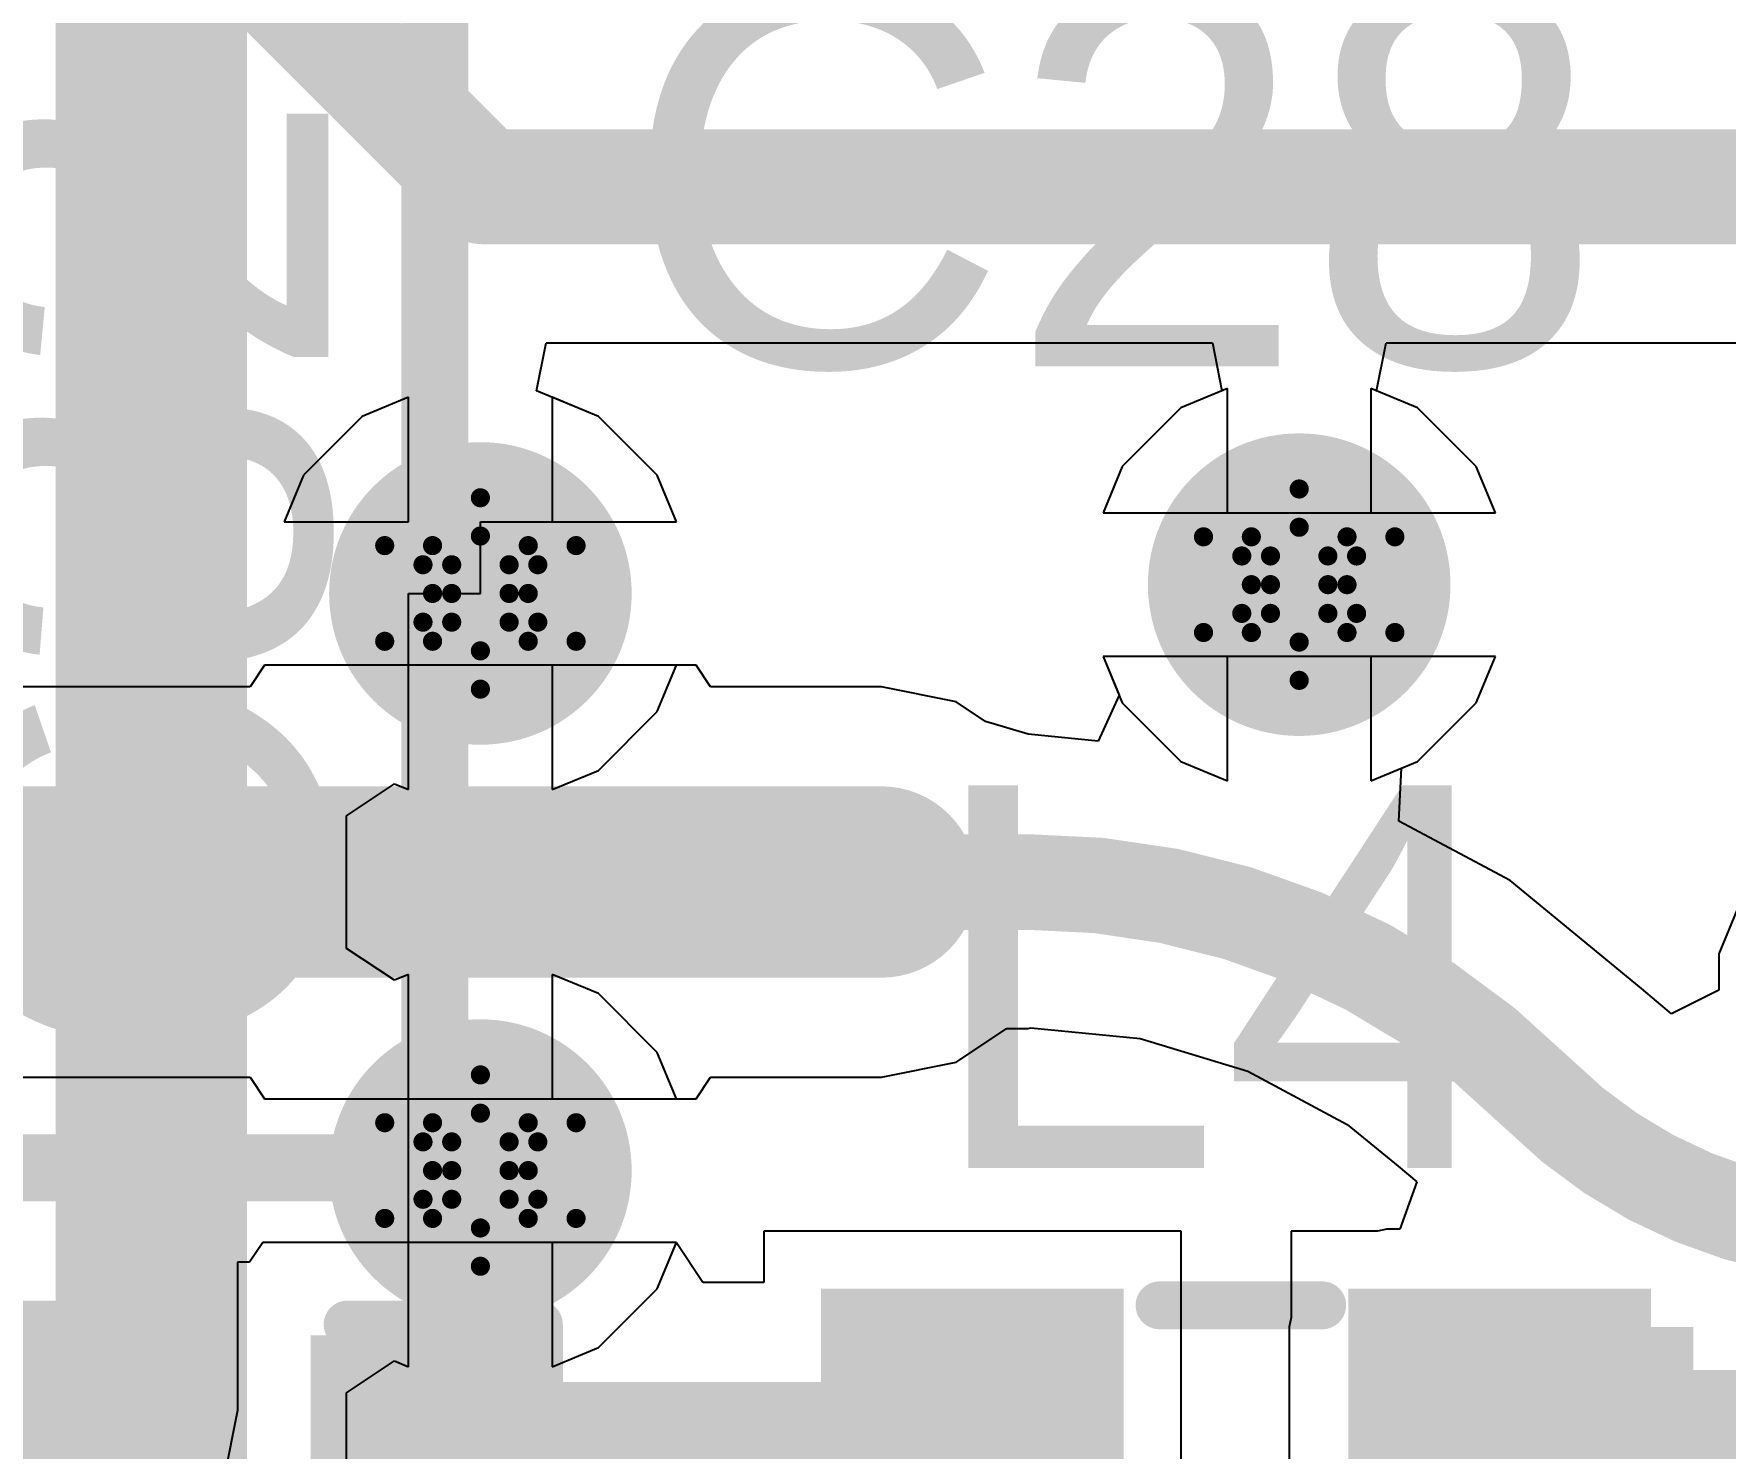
# Model space of a CAD drawing. Header units: inches. Extents: x -18 to 237, y -41 to 211.
# Drawn here: x 9.55 to 14.04, y 57.047 to 60.802 of the extents above; entities that cross this region are included whole.
import ezdxf

# ---------------------------------------------------------------- set-up
doc = ezdxf.new("R2010")
doc.units = ezdxf.units.IN
for name, color, linetype in [('Bottom Layer', 5, 'Continuous'), ('Bottom Solder', 6, 'Continuous'), ('Drill Drawing', 1, 'Continuous'), ('Top Layer', 1, 'Continuous'), ('Top Overlay', 2, 'Continuous'), ('Top Paste', 8, 'Continuous'), ('Top Solder', 216, 'Continuous'), ('Via Holes', 16, 'Continuous')]:
    doc.layers.add(name, color=color, linetype=linetype)
doc.styles.add('Arial', font='', dxfattribs={"height": 0.2})
doc.styles.get('Arial').set_extended_font_data('Arial')

# ---------------------------------------------------------------- blocks, each defined once
blk = doc.blocks.new('IND_0603__1608_M_______99')
at = {"layer": 'Top Layer'}
for points in [[(-1, 0.4), (-0.4, 0.4), (-0.4, -0.4), (-1, -0.4)], [(0.4, 0.4), (1, 0.4), (1, -0.4), (0.4, -0.4)]]:
    blk.add_hatch(color=1, dxfattribs=at).paths.add_polyline_path(points)
at = {"layer": 'Top Paste'}
for points in [[(-1, 0.4), (-0.4, 0.4), (-0.4, -0.4), (-1, -0.4)], [(0.4, 0.4), (1, 0.4), (1, -0.4), (0.4, -0.4)]]:
    blk.add_hatch(color=8, dxfattribs=at).paths.add_polyline_path(points)
at = {"layer": 'Top Solder'}
for points in [[(-1.1016, 0.5016), (-0.2984, 0.5016), (-0.2984, -0.5016), (-1.1016, -0.5016)], [(0.2984, 0.5016), (1.1016, 0.5016), (1.1016, -0.5016), (0.2984, -0.5016)]]:
    blk.add_hatch(color=216, dxfattribs=at).paths.add_polyline_path(points)
at = {"layer": 'Top Overlay'}
for points in [[(-0.2032, 0.4572, 0.127, 0.127, 0), (0.2286, 0.4572, 0.127, 0.127, 0)], [(-0.2032, -0.4572, 0.127, 0.127, 0), (0.2286, -0.4572, 0.127, 0.127, 0)]]:
    blk.add_lwpolyline(points, format="xyseb", dxfattribs=at)
for points in [[(-0.2349, 0.4572, 0.0635, 0.0635, 1), (-0.1714, 0.4572, 0.0635, 0.0635, 1)], [(0.1968, 0.4572, 0.0635, 0.0635, 1), (0.2604, 0.4572, 0.0635, 0.0635, 1)], [(-0.2349, -0.4572, 0.0635, 0.0635, 1), (-0.1714, -0.4572, 0.0635, 0.0635, 1)], [(0.1968, -0.4572, 0.0635, 0.0635, 1), (0.2604, -0.4572, 0.0635, 0.0635, 1)]]:
    blk.add_lwpolyline(points, format="xyseb", close=True, dxfattribs=at)
blk = doc.blocks.new('C___0402_133')
at = {"layer": 'Top Layer'}
for points in [[(-0.6985, -0.3175), (-0.6985, 0.3175), (-0.2413, 0.3175), (-0.2413, -0.3175)], [(0.2413, -0.3175), (0.2413, 0.3175), (0.6985, 0.3175), (0.6985, -0.3175)]]:
    blk.add_hatch(color=1, dxfattribs=at).paths.add_polyline_path(points)
at = {"layer": 'Top Paste'}
for points in [[(-0.6985, -0.3175), (-0.6985, 0.3175), (-0.2413, 0.3175), (-0.2413, -0.3175)], [(0.2413, -0.3175), (0.2413, 0.3175), (0.6985, 0.3175), (0.6985, -0.3175)]]:
    blk.add_hatch(color=8, dxfattribs=at).paths.add_polyline_path(points)
at = {"layer": 'Top Solder'}
for points in [[(-0.7585, -0.3775), (-0.7585, 0.3775), (-0.1813, 0.3775), (-0.1813, -0.3775)], [(0.1813, -0.3775), (0.1813, 0.3775), (0.7585, 0.3775), (0.7585, -0.3775)]]:
    blk.add_hatch(color=216, dxfattribs=at).paths.add_polyline_path(points)
at = {"layer": 'Top Overlay'}
for points in [[(-0.7874, -0.4064, 0.127, 0.127, 0), (-0.7874, 0.4064, 0.127, 0.127, 0)], [(-0.7874, 0.4064, 0.127, 0.127, 0), (-0.2794, 0.4064, 0.127, 0.127, 0)], [(0.2794, 0.4064, 0.127, 0.127, 0), (0.7874, 0.4064, 0.127, 0.127, 0)], [(0.7874, -0.4064, 0.127, 0.127, 0), (0.7874, 0.4064, 0.127, 0.127, 0)], [(-0.7874, -0.4064, 0.127, 0.127, 0), (-0.2794, -0.4064, 0.127, 0.127, 0)], [(0.2794, -0.4064, 0.127, 0.127, 0), (0.7874, -0.4064, 0.127, 0.127, 0)]]:
    blk.add_lwpolyline(points, format="xyseb", dxfattribs=at)
for points in [[(-0.8191, 0.4064, 0.0635, 0.0635, 1), (-0.7556, 0.4064, 0.0635, 0.0635, 1)], [(-0.8191, 0.4064, 0.0635, 0.0635, 1), (-0.7556, 0.4064, 0.0635, 0.0635, 1)], [(-0.3111, 0.4064, 0.0635, 0.0635, 1), (-0.2477, 0.4064, 0.0635, 0.0635, 1)], [(0.2477, 0.4064, 0.0635, 0.0635, 1), (0.3111, 0.4064, 0.0635, 0.0635, 1)], [(0.7556, 0.4064, 0.0635, 0.0635, 1), (0.8191, 0.4064, 0.0635, 0.0635, 1)], [(0.7556, 0.4064, 0.0635, 0.0635, 1), (0.8191, 0.4064, 0.0635, 0.0635, 1)], [(-0.8191, -0.4064, 0.0635, 0.0635, 1), (-0.7556, -0.4064, 0.0635, 0.0635, 1)], [(-0.8191, -0.4064, 0.0635, 0.0635, 1), (-0.7556, -0.4064, 0.0635, 0.0635, 1)], [(-0.3111, -0.4064, 0.0635, 0.0635, 1), (-0.2477, -0.4064, 0.0635, 0.0635, 1)], [(0.2477, -0.4064, 0.0635, 0.0635, 1), (0.3111, -0.4064, 0.0635, 0.0635, 1)], [(0.7556, -0.4064, 0.0635, 0.0635, 1), (0.8191, -0.4064, 0.0635, 0.0635, 1)], [(0.7556, -0.4064, 0.0635, 0.0635, 1), (0.8191, -0.4064, 0.0635, 0.0635, 1)]]:
    blk.add_lwpolyline(points, format="xyseb", close=True, dxfattribs=at)

msp = doc.modelspace()

# ---------------------------------------------------------------- hatches: boundary and pattern name
at = {"layer": 'Bottom Layer'}
h = msp.add_hatch(color=5, dxfattribs=at)
edge = h.paths.add_edge_path()
edge.add_arc((12.9089, 59.3393), 0.3, 0, 360)
h = msp.add_hatch(color=5, dxfattribs=at)
edge = h.paths.add_edge_path()
edge.add_arc((10.7353, 59.316), 0.3, 0, 360)
h = msp.add_hatch(color=5, dxfattribs=at)
edge = h.paths.add_edge_path()
edge.add_arc((10.7353, 57.784), 0.3, 0, 360)
at = {"layer": 'Bottom Solder'}
h = msp.add_hatch(color=6, dxfattribs=at)
edge = h.paths.add_edge_path()
edge.add_arc((10.7353, 59.316), 0.4016, 0, 360)
h = msp.add_hatch(color=6, dxfattribs=at)
edge = h.paths.add_edge_path()
edge.add_arc((12.9089, 59.3393), 0.4016, 0, 360)
h = msp.add_hatch(color=6, dxfattribs=at)
edge = h.paths.add_edge_path()
edge.add_arc((10.7353, 57.784), 0.4016, 0, 360)
at = {"layer": 'Top Layer'}
h = msp.add_hatch(color=1, dxfattribs=at)
edge = h.paths.add_edge_path()
edge.add_arc((12.9089, 59.3393), 0.3, 0, 360)
h = msp.add_hatch(color=1, dxfattribs=at)
edge = h.paths.add_edge_path()
edge.add_arc((10.7353, 59.316), 0.3, 0, 360)
h = msp.add_hatch(color=1, dxfattribs=at)
edge = h.paths.add_edge_path()
edge.add_arc((10.7353, 57.784), 0.3, 0, 360)
for points in [[(13.1414, 56.5691), (13.9555, 56.5691), (13.9555, 57.3691), (13.1414, 57.3691)], [(13.1414, 56.7047), (17.0518, 56.7047), (17.0518, 57.2548), (13.1414, 57.2548)]]:
    msp.add_hatch(color=1, dxfattribs=at).paths.add_polyline_path(points)
at = {"layer": 'Top Solder'}
h = msp.add_hatch(color=216, dxfattribs=at)
edge = h.paths.add_edge_path()
edge.add_arc((10.7353, 59.316), 0.4016, 0, 360)
h = msp.add_hatch(color=216, dxfattribs=at)
edge = h.paths.add_edge_path()
edge.add_arc((12.9089, 59.3393), 0.4016, 0, 360)
h = msp.add_hatch(color=216, dxfattribs=at)
edge = h.paths.add_edge_path()
edge.add_arc((10.7353, 57.784), 0.4016, 0, 360)
at = {"layer": 'Via Holes'}
h = msp.add_hatch(color=7, dxfattribs=at)
edge = h.paths.add_edge_path()
edge.add_arc((10.7353, 59.316), 0.15, 0, 360)
h = msp.add_hatch(color=7, dxfattribs=at)
edge = h.paths.add_edge_path()
edge.add_arc((12.9089, 59.3393), 0.15, 0, 360)
h = msp.add_hatch(color=7, dxfattribs=at)
edge = h.paths.add_edge_path()
edge.add_arc((10.7353, 57.784), 0.15, 0, 360)

# ---------------------------------------------------------------- linework, layer by layer
at = {"layer": 'Bottom Layer'}
for p, q in [((10.8843, 59.8539), (10.9096, 59.9809)), ((10.9096, 59.9809), (12.6784, 59.9809)), ((12.6784, 59.9809), (12.7037, 59.8539)), ((13.1141, 59.8539), (13.1394, 59.9809)), ((13.1394, 59.9809), (15.1551, 59.9809)), ((11.0491, 59.7857), (10.8843, 59.8539)), ((12.7037, 59.8539), (12.5951, 59.8089)), ((13.2227, 59.8089), (13.1141, 59.8539)), ((12.5951, 59.8089), (12.4392, 59.6531)), ((13.3786, 59.6531), (13.2227, 59.8089)), ((11.2049, 59.6298), (11.0491, 59.7857)), ((11.256, 59.5065), (11.2049, 59.6298)), ((12.4392, 59.6531), (12.3882, 59.5298)), ((13.4296, 59.5298), (13.3786, 59.6531)), ((10.7353, 59.316), (10.7353, 59.5065)), ((10.7353, 59.5065), (11.256, 59.5065)), ((12.3882, 59.5298), (13.4296, 59.5298)), ((10.5448, 58.7953), (10.5448, 59.316)), ((10.5448, 59.316), (10.7353, 59.316)), ((12.7184, 59.1488), (12.3882, 59.1488)), ((12.3882, 59.1488), (12.4392, 59.0255)), ((12.7184, 58.8185), (12.7184, 59.1488)), ((13.4296, 59.1488), (13.0994, 59.1488)), ((13.0994, 59.1488), (13.0994, 58.8185)), ((13.3786, 59.0255), (13.4296, 59.1488)), ((11.256, 59.1255), (10.9258, 59.1255)), ((10.9258, 59.1255), (10.9258, 58.7953)), ((11.2049, 59.0022), (11.256, 59.1255)), ((11.0491, 58.8463), (11.2049, 59.0022)), ((12.4392, 59.0255), (12.5951, 58.8696)), ((13.2227, 58.8696), (13.3786, 59.0255)), ((12.5951, 58.8696), (12.7184, 58.8185)), ((13.0994, 58.8185), (13.2227, 58.8696)), ((10.9258, 58.7953), (11.0491, 58.8463)), ((10.38, 58.7261), (10.507, 58.8109)), ((10.507, 58.8109), (10.5448, 58.7953)), ((10.38, 58.3739), (10.38, 58.7261)), ((10.507, 58.2891), (10.38, 58.3739)), ((10.5448, 58.3047), (10.507, 58.2891)), ((10.5448, 57.784), (10.5448, 58.3047)), ((11.0491, 58.2537), (10.9258, 58.3047)), ((10.9258, 58.3047), (10.9258, 57.9745)), ((11.2049, 58.0978), (11.0491, 58.2537)), ((11.256, 57.9745), (11.2049, 58.0978)), ((10.9258, 57.9745), (11.256, 57.9745)), ((10.5448, 57.2633), (10.5448, 57.784)), ((11.256, 57.5935), (10.9258, 57.5935)), ((10.9258, 57.5935), (10.9258, 57.2633)), ((11.2049, 57.4702), (11.256, 57.5935)), ((11.0491, 57.3143), (11.2049, 57.4702)), ((10.9258, 57.2633), (11.0491, 57.3143)), ((10.38, 57.1941), (10.507, 57.2789)), ((10.507, 57.2789), (10.5448, 57.2633)), ((10.38, 53.0269), (10.38, 57.1941))]:
    msp.add_line(p, q, dxfattribs=at)
for points in [[(9.862, 52.8297, 0.508, 0.508, 0), (9.862, 61.2763, 0.508, 0.508, 0)], [(9.862, 61.2763, 0.3048, 0.3048, 0), (10.7431, 60.3953, 0.3048, 0.3048, 0)], [(10.7431, 60.3953, 0.3048, 0.3048, 0), (15.5242, 60.3953, 0.3048, 0.3048, 0)]]:
    msp.add_lwpolyline(points, format="xyseb", dxfattribs=at)
msp.add_lwpolyline([(10.6669, 60.3953, 0.1524, 0.1524, 1), (10.8193, 60.3953, 0.1524, 0.1524, 1)], format="xyseb", close=True, dxfattribs=at)
msp.add_lwpolyline([(10.6669, 60.3953, 0.1524, 0.1524, 1), (10.8193, 60.3953, 0.1524, 0.1524, 1)], format="xyseb", close=True, dxfattribs=at)
at = {"layer": 'Drill Drawing'}
for points in [[(10.6083, 59.443, 0.0508, 0.0508, 0), (10.7353, 59.57, 0.0508, 0.0508, 0)], [(10.7353, 59.57, 0.0508, 0.0508, 0), (10.8623, 59.443, 0.0508, 0.0508, 0)], [(12.7819, 59.4663, 0.0508, 0.0508, 0), (12.9089, 59.5933, 0.0508, 0.0508, 0)], [(12.9089, 59.5933, 0.0508, 0.0508, 0), (13.0359, 59.4663, 0.0508, 0.0508, 0)], [(10.6591, 59.3922, 0.0508, 0.0508, 0), (10.7353, 59.4684, 0.0508, 0.0508, 0)], [(10.7353, 59.4684, 0.0508, 0.0508, 0), (10.8115, 59.3922, 0.0508, 0.0508, 0)], [(12.6549, 59.4663, 0.0508, 0.0508, 0), (12.7819, 59.3393, 0.0508, 0.0508, 0)], [(12.6549, 59.4663, 0.0508, 0.0508, 0), (12.7819, 59.4663, 0.0508, 0.0508, 0)], [(12.8327, 59.4155, 0.0508, 0.0508, 0), (12.9089, 59.4917, 0.0508, 0.0508, 0)], [(12.9089, 59.4917, 0.0508, 0.0508, 0), (12.9851, 59.4155, 0.0508, 0.0508, 0)], [(13.0359, 59.4663, 0.0508, 0.0508, 0), (13.1629, 59.4663, 0.0508, 0.0508, 0)], [(13.0359, 59.3393, 0.0508, 0.0508, 0), (13.1629, 59.4663, 0.0508, 0.0508, 0)], [(10.4813, 59.443, 0.0508, 0.0508, 0), (10.6083, 59.316, 0.0508, 0.0508, 0)], [(10.4813, 59.443, 0.0508, 0.0508, 0), (10.6083, 59.443, 0.0508, 0.0508, 0)], [(10.8623, 59.443, 0.0508, 0.0508, 0), (10.9893, 59.443, 0.0508, 0.0508, 0)], [(10.8623, 59.316, 0.0508, 0.0508, 0), (10.9893, 59.443, 0.0508, 0.0508, 0)], [(10.5829, 59.3922, 0.0508, 0.0508, 0), (10.6591, 59.316, 0.0508, 0.0508, 0)], [(10.5829, 59.3922, 0.0508, 0.0508, 0), (10.6591, 59.3922, 0.0508, 0.0508, 0)], [(10.8115, 59.3922, 0.0508, 0.0508, 0), (10.8877, 59.3922, 0.0508, 0.0508, 0)], [(10.8115, 59.316, 0.0508, 0.0508, 0), (10.8877, 59.3922, 0.0508, 0.0508, 0)], [(12.7565, 59.4155, 0.0508, 0.0508, 0), (12.8327, 59.3393, 0.0508, 0.0508, 0)], [(12.7565, 59.4155, 0.0508, 0.0508, 0), (12.8327, 59.4155, 0.0508, 0.0508, 0)], [(12.9851, 59.4155, 0.0508, 0.0508, 0), (13.0613, 59.4155, 0.0508, 0.0508, 0)], [(12.9851, 59.3393, 0.0508, 0.0508, 0), (13.0613, 59.4155, 0.0508, 0.0508, 0)], [(12.6549, 59.2123, 0.0508, 0.0508, 0), (12.7819, 59.3393, 0.0508, 0.0508, 0)], [(12.7565, 59.2631, 0.0508, 0.0508, 0), (12.8327, 59.3393, 0.0508, 0.0508, 0)], [(12.9851, 59.3393, 0.0508, 0.0508, 0), (13.0613, 59.2631, 0.0508, 0.0508, 0)], [(13.0359, 59.3393, 0.0508, 0.0508, 0), (13.1629, 59.2123, 0.0508, 0.0508, 0)], [(10.4813, 59.189, 0.0508, 0.0508, 0), (10.6083, 59.316, 0.0508, 0.0508, 0)], [(10.5829, 59.2398, 0.0508, 0.0508, 0), (10.6591, 59.316, 0.0508, 0.0508, 0)], [(10.8115, 59.316, 0.0508, 0.0508, 0), (10.8877, 59.2398, 0.0508, 0.0508, 0)], [(10.8623, 59.316, 0.0508, 0.0508, 0), (10.9893, 59.189, 0.0508, 0.0508, 0)], [(12.7565, 59.2631, 0.0508, 0.0508, 0), (12.8327, 59.2631, 0.0508, 0.0508, 0)], [(12.8327, 59.2631, 0.0508, 0.0508, 0), (12.9089, 59.1869, 0.0508, 0.0508, 0)], [(12.9089, 59.1869, 0.0508, 0.0508, 0), (12.9851, 59.2631, 0.0508, 0.0508, 0)], [(12.9851, 59.2631, 0.0508, 0.0508, 0), (13.0613, 59.2631, 0.0508, 0.0508, 0)], [(10.5829, 59.2398, 0.0508, 0.0508, 0), (10.6591, 59.2398, 0.0508, 0.0508, 0)], [(10.6591, 59.2398, 0.0508, 0.0508, 0), (10.7353, 59.1636, 0.0508, 0.0508, 0)], [(10.7353, 59.1636, 0.0508, 0.0508, 0), (10.8115, 59.2398, 0.0508, 0.0508, 0)], [(10.8115, 59.2398, 0.0508, 0.0508, 0), (10.8877, 59.2398, 0.0508, 0.0508, 0)], [(12.6549, 59.2123, 0.0508, 0.0508, 0), (12.7819, 59.2123, 0.0508, 0.0508, 0)], [(12.7819, 59.2123, 0.0508, 0.0508, 0), (12.9089, 59.0853, 0.0508, 0.0508, 0)], [(12.9089, 59.0853, 0.0508, 0.0508, 0), (13.0359, 59.2123, 0.0508, 0.0508, 0)], [(13.0359, 59.2123, 0.0508, 0.0508, 0), (13.1629, 59.2123, 0.0508, 0.0508, 0)], [(10.4813, 59.189, 0.0508, 0.0508, 0), (10.6083, 59.189, 0.0508, 0.0508, 0)], [(10.6083, 59.189, 0.0508, 0.0508, 0), (10.7353, 59.062, 0.0508, 0.0508, 0)], [(10.7353, 59.062, 0.0508, 0.0508, 0), (10.8623, 59.189, 0.0508, 0.0508, 0)], [(10.8623, 59.189, 0.0508, 0.0508, 0), (10.9893, 59.189, 0.0508, 0.0508, 0)], [(10.6083, 57.911, 0.0508, 0.0508, 0), (10.7353, 58.038, 0.0508, 0.0508, 0)], [(10.7353, 58.038, 0.0508, 0.0508, 0), (10.8623, 57.911, 0.0508, 0.0508, 0)], [(10.4813, 57.911, 0.0508, 0.0508, 0), (10.6083, 57.784, 0.0508, 0.0508, 0)], [(10.4813, 57.911, 0.0508, 0.0508, 0), (10.6083, 57.911, 0.0508, 0.0508, 0)], [(10.6591, 57.8602, 0.0508, 0.0508, 0), (10.7353, 57.9364, 0.0508, 0.0508, 0)], [(10.7353, 57.9364, 0.0508, 0.0508, 0), (10.8115, 57.8602, 0.0508, 0.0508, 0)], [(10.8623, 57.911, 0.0508, 0.0508, 0), (10.9893, 57.911, 0.0508, 0.0508, 0)], [(10.8623, 57.784, 0.0508, 0.0508, 0), (10.9893, 57.911, 0.0508, 0.0508, 0)], [(10.5829, 57.8602, 0.0508, 0.0508, 0), (10.6591, 57.784, 0.0508, 0.0508, 0)], [(10.5829, 57.8602, 0.0508, 0.0508, 0), (10.6591, 57.8602, 0.0508, 0.0508, 0)], [(10.8115, 57.8602, 0.0508, 0.0508, 0), (10.8877, 57.8602, 0.0508, 0.0508, 0)], [(10.8115, 57.784, 0.0508, 0.0508, 0), (10.8877, 57.8602, 0.0508, 0.0508, 0)], [(10.4813, 57.657, 0.0508, 0.0508, 0), (10.6083, 57.784, 0.0508, 0.0508, 0)], [(10.5829, 57.7078, 0.0508, 0.0508, 0), (10.6591, 57.784, 0.0508, 0.0508, 0)], [(10.8115, 57.784, 0.0508, 0.0508, 0), (10.8877, 57.7078, 0.0508, 0.0508, 0)], [(10.8623, 57.784, 0.0508, 0.0508, 0), (10.9893, 57.657, 0.0508, 0.0508, 0)], [(10.5829, 57.7078, 0.0508, 0.0508, 0), (10.6591, 57.7078, 0.0508, 0.0508, 0)], [(10.6591, 57.7078, 0.0508, 0.0508, 0), (10.7353, 57.6316, 0.0508, 0.0508, 0)], [(10.7353, 57.6316, 0.0508, 0.0508, 0), (10.8115, 57.7078, 0.0508, 0.0508, 0)], [(10.8115, 57.7078, 0.0508, 0.0508, 0), (10.8877, 57.7078, 0.0508, 0.0508, 0)], [(10.4813, 57.657, 0.0508, 0.0508, 0), (10.6083, 57.657, 0.0508, 0.0508, 0)], [(10.6083, 57.657, 0.0508, 0.0508, 0), (10.7353, 57.53, 0.0508, 0.0508, 0)], [(10.7353, 57.53, 0.0508, 0.0508, 0), (10.8623, 57.657, 0.0508, 0.0508, 0)], [(10.8623, 57.657, 0.0508, 0.0508, 0), (10.9893, 57.657, 0.0508, 0.0508, 0)]]:
    msp.add_lwpolyline(points, format="xyseb", dxfattribs=at)
for points in [[(10.7226, 59.57, 0.0254, 0.0254, 1), (10.748, 59.57, 0.0254, 0.0254, 1)], [(10.7226, 59.57, 0.0254, 0.0254, 1), (10.748, 59.57, 0.0254, 0.0254, 1)], [(12.8962, 59.5933, 0.0254, 0.0254, 1), (12.9216, 59.5933, 0.0254, 0.0254, 1)], [(12.8962, 59.5933, 0.0254, 0.0254, 1), (12.9216, 59.5933, 0.0254, 0.0254, 1)], [(10.7226, 59.4684, 0.0254, 0.0254, 1), (10.748, 59.4684, 0.0254, 0.0254, 1)], [(10.7226, 59.4684, 0.0254, 0.0254, 1), (10.748, 59.4684, 0.0254, 0.0254, 1)], [(12.6422, 59.4663, 0.0254, 0.0254, 1), (12.6676, 59.4663, 0.0254, 0.0254, 1)], [(12.6422, 59.4663, 0.0254, 0.0254, 1), (12.6676, 59.4663, 0.0254, 0.0254, 1)], [(12.7692, 59.4663, 0.0254, 0.0254, 1), (12.7946, 59.4663, 0.0254, 0.0254, 1)], [(12.7692, 59.4663, 0.0254, 0.0254, 1), (12.7946, 59.4663, 0.0254, 0.0254, 1)], [(12.8962, 59.4917, 0.0254, 0.0254, 1), (12.9216, 59.4917, 0.0254, 0.0254, 1)], [(12.8962, 59.4917, 0.0254, 0.0254, 1), (12.9216, 59.4917, 0.0254, 0.0254, 1)], [(13.0232, 59.4663, 0.0254, 0.0254, 1), (13.0486, 59.4663, 0.0254, 0.0254, 1)], [(13.0232, 59.4663, 0.0254, 0.0254, 1), (13.0486, 59.4663, 0.0254, 0.0254, 1)], [(13.1502, 59.4663, 0.0254, 0.0254, 1), (13.1756, 59.4663, 0.0254, 0.0254, 1)], [(13.1502, 59.4663, 0.0254, 0.0254, 1), (13.1756, 59.4663, 0.0254, 0.0254, 1)], [(10.4686, 59.443, 0.0254, 0.0254, 1), (10.494, 59.443, 0.0254, 0.0254, 1)], [(10.4686, 59.443, 0.0254, 0.0254, 1), (10.494, 59.443, 0.0254, 0.0254, 1)], [(10.5956, 59.443, 0.0254, 0.0254, 1), (10.621, 59.443, 0.0254, 0.0254, 1)], [(10.5956, 59.443, 0.0254, 0.0254, 1), (10.621, 59.443, 0.0254, 0.0254, 1)], [(10.8496, 59.443, 0.0254, 0.0254, 1), (10.875, 59.443, 0.0254, 0.0254, 1)], [(10.8496, 59.443, 0.0254, 0.0254, 1), (10.875, 59.443, 0.0254, 0.0254, 1)], [(10.9766, 59.443, 0.0254, 0.0254, 1), (11.002, 59.443, 0.0254, 0.0254, 1)], [(10.9766, 59.443, 0.0254, 0.0254, 1), (11.002, 59.443, 0.0254, 0.0254, 1)], [(10.5702, 59.3922, 0.0254, 0.0254, 1), (10.5956, 59.3922, 0.0254, 0.0254, 1)], [(10.5702, 59.3922, 0.0254, 0.0254, 1), (10.5956, 59.3922, 0.0254, 0.0254, 1)], [(10.6464, 59.3922, 0.0254, 0.0254, 1), (10.6718, 59.3922, 0.0254, 0.0254, 1)], [(10.6464, 59.3922, 0.0254, 0.0254, 1), (10.6718, 59.3922, 0.0254, 0.0254, 1)], [(10.7988, 59.3922, 0.0254, 0.0254, 1), (10.8242, 59.3922, 0.0254, 0.0254, 1)], [(10.7988, 59.3922, 0.0254, 0.0254, 1), (10.8242, 59.3922, 0.0254, 0.0254, 1)], [(10.875, 59.3922, 0.0254, 0.0254, 1), (10.9004, 59.3922, 0.0254, 0.0254, 1)], [(10.875, 59.3922, 0.0254, 0.0254, 1), (10.9004, 59.3922, 0.0254, 0.0254, 1)], [(12.7438, 59.4155, 0.0254, 0.0254, 1), (12.7692, 59.4155, 0.0254, 0.0254, 1)], [(12.7438, 59.4155, 0.0254, 0.0254, 1), (12.7692, 59.4155, 0.0254, 0.0254, 1)], [(12.82, 59.4155, 0.0254, 0.0254, 1), (12.8454, 59.4155, 0.0254, 0.0254, 1)], [(12.82, 59.4155, 0.0254, 0.0254, 1), (12.8454, 59.4155, 0.0254, 0.0254, 1)], [(12.9724, 59.4155, 0.0254, 0.0254, 1), (12.9978, 59.4155, 0.0254, 0.0254, 1)], [(12.9724, 59.4155, 0.0254, 0.0254, 1), (12.9978, 59.4155, 0.0254, 0.0254, 1)], [(13.0486, 59.4155, 0.0254, 0.0254, 1), (13.074, 59.4155, 0.0254, 0.0254, 1)], [(13.0486, 59.4155, 0.0254, 0.0254, 1), (13.074, 59.4155, 0.0254, 0.0254, 1)], [(12.7692, 59.3393, 0.0254, 0.0254, 1), (12.7946, 59.3393, 0.0254, 0.0254, 1)], [(12.7692, 59.3393, 0.0254, 0.0254, 1), (12.7946, 59.3393, 0.0254, 0.0254, 1)], [(12.82, 59.3393, 0.0254, 0.0254, 1), (12.8454, 59.3393, 0.0254, 0.0254, 1)], [(12.82, 59.3393, 0.0254, 0.0254, 1), (12.8454, 59.3393, 0.0254, 0.0254, 1)], [(12.9724, 59.3393, 0.0254, 0.0254, 1), (12.9978, 59.3393, 0.0254, 0.0254, 1)], [(12.9724, 59.3393, 0.0254, 0.0254, 1), (12.9978, 59.3393, 0.0254, 0.0254, 1)], [(13.0232, 59.3393, 0.0254, 0.0254, 1), (13.0486, 59.3393, 0.0254, 0.0254, 1)], [(13.0232, 59.3393, 0.0254, 0.0254, 1), (13.0486, 59.3393, 0.0254, 0.0254, 1)], [(10.5956, 59.316, 0.0254, 0.0254, 1), (10.621, 59.316, 0.0254, 0.0254, 1)], [(10.5956, 59.316, 0.0254, 0.0254, 1), (10.621, 59.316, 0.0254, 0.0254, 1)], [(10.6464, 59.316, 0.0254, 0.0254, 1), (10.6718, 59.316, 0.0254, 0.0254, 1)], [(10.6464, 59.316, 0.0254, 0.0254, 1), (10.6718, 59.316, 0.0254, 0.0254, 1)], [(10.7988, 59.316, 0.0254, 0.0254, 1), (10.8242, 59.316, 0.0254, 0.0254, 1)], [(10.7988, 59.316, 0.0254, 0.0254, 1), (10.8242, 59.316, 0.0254, 0.0254, 1)], [(10.8496, 59.316, 0.0254, 0.0254, 1), (10.875, 59.316, 0.0254, 0.0254, 1)], [(10.8496, 59.316, 0.0254, 0.0254, 1), (10.875, 59.316, 0.0254, 0.0254, 1)], [(12.7438, 59.2631, 0.0254, 0.0254, 1), (12.7692, 59.2631, 0.0254, 0.0254, 1)], [(12.7438, 59.2631, 0.0254, 0.0254, 1), (12.7692, 59.2631, 0.0254, 0.0254, 1)], [(12.82, 59.2631, 0.0254, 0.0254, 1), (12.8454, 59.2631, 0.0254, 0.0254, 1)], [(12.82, 59.2631, 0.0254, 0.0254, 1), (12.8454, 59.2631, 0.0254, 0.0254, 1)], [(12.9724, 59.2631, 0.0254, 0.0254, 1), (12.9978, 59.2631, 0.0254, 0.0254, 1)], [(12.9724, 59.2631, 0.0254, 0.0254, 1), (12.9978, 59.2631, 0.0254, 0.0254, 1)], [(13.0486, 59.2631, 0.0254, 0.0254, 1), (13.074, 59.2631, 0.0254, 0.0254, 1)], [(13.0486, 59.2631, 0.0254, 0.0254, 1), (13.074, 59.2631, 0.0254, 0.0254, 1)], [(10.5702, 59.2398, 0.0254, 0.0254, 1), (10.5956, 59.2398, 0.0254, 0.0254, 1)], [(10.5702, 59.2398, 0.0254, 0.0254, 1), (10.5956, 59.2398, 0.0254, 0.0254, 1)], [(10.6464, 59.2398, 0.0254, 0.0254, 1), (10.6718, 59.2398, 0.0254, 0.0254, 1)], [(10.6464, 59.2398, 0.0254, 0.0254, 1), (10.6718, 59.2398, 0.0254, 0.0254, 1)], [(10.7988, 59.2398, 0.0254, 0.0254, 1), (10.8242, 59.2398, 0.0254, 0.0254, 1)], [(10.7988, 59.2398, 0.0254, 0.0254, 1), (10.8242, 59.2398, 0.0254, 0.0254, 1)], [(10.875, 59.2398, 0.0254, 0.0254, 1), (10.9004, 59.2398, 0.0254, 0.0254, 1)], [(10.875, 59.2398, 0.0254, 0.0254, 1), (10.9004, 59.2398, 0.0254, 0.0254, 1)], [(12.6422, 59.2123, 0.0254, 0.0254, 1), (12.6676, 59.2123, 0.0254, 0.0254, 1)], [(12.6422, 59.2123, 0.0254, 0.0254, 1), (12.6676, 59.2123, 0.0254, 0.0254, 1)], [(12.7692, 59.2123, 0.0254, 0.0254, 1), (12.7946, 59.2123, 0.0254, 0.0254, 1)], [(12.7692, 59.2123, 0.0254, 0.0254, 1), (12.7946, 59.2123, 0.0254, 0.0254, 1)], [(13.0232, 59.2123, 0.0254, 0.0254, 1), (13.0486, 59.2123, 0.0254, 0.0254, 1)], [(13.0232, 59.2123, 0.0254, 0.0254, 1), (13.0486, 59.2123, 0.0254, 0.0254, 1)], [(13.1502, 59.2123, 0.0254, 0.0254, 1), (13.1756, 59.2123, 0.0254, 0.0254, 1)], [(13.1502, 59.2123, 0.0254, 0.0254, 1), (13.1756, 59.2123, 0.0254, 0.0254, 1)], [(10.4686, 59.189, 0.0254, 0.0254, 1), (10.494, 59.189, 0.0254, 0.0254, 1)], [(10.4686, 59.189, 0.0254, 0.0254, 1), (10.494, 59.189, 0.0254, 0.0254, 1)], [(10.5956, 59.189, 0.0254, 0.0254, 1), (10.621, 59.189, 0.0254, 0.0254, 1)], [(10.5956, 59.189, 0.0254, 0.0254, 1), (10.621, 59.189, 0.0254, 0.0254, 1)], [(10.7226, 59.1636, 0.0254, 0.0254, 1), (10.748, 59.1636, 0.0254, 0.0254, 1)], [(10.7226, 59.1636, 0.0254, 0.0254, 1), (10.748, 59.1636, 0.0254, 0.0254, 1)], [(10.8496, 59.189, 0.0254, 0.0254, 1), (10.875, 59.189, 0.0254, 0.0254, 1)], [(10.8496, 59.189, 0.0254, 0.0254, 1), (10.875, 59.189, 0.0254, 0.0254, 1)], [(10.9766, 59.189, 0.0254, 0.0254, 1), (11.002, 59.189, 0.0254, 0.0254, 1)], [(10.9766, 59.189, 0.0254, 0.0254, 1), (11.002, 59.189, 0.0254, 0.0254, 1)], [(12.8962, 59.1869, 0.0254, 0.0254, 1), (12.9216, 59.1869, 0.0254, 0.0254, 1)], [(12.8962, 59.1869, 0.0254, 0.0254, 1), (12.9216, 59.1869, 0.0254, 0.0254, 1)], [(10.7226, 59.062, 0.0254, 0.0254, 1), (10.748, 59.062, 0.0254, 0.0254, 1)], [(10.7226, 59.062, 0.0254, 0.0254, 1), (10.748, 59.062, 0.0254, 0.0254, 1)], [(12.8962, 59.0853, 0.0254, 0.0254, 1), (12.9216, 59.0853, 0.0254, 0.0254, 1)], [(12.8962, 59.0853, 0.0254, 0.0254, 1), (12.9216, 59.0853, 0.0254, 0.0254, 1)], [(10.7226, 58.038, 0.0254, 0.0254, 1), (10.748, 58.038, 0.0254, 0.0254, 1)], [(10.7226, 58.038, 0.0254, 0.0254, 1), (10.748, 58.038, 0.0254, 0.0254, 1)], [(10.4686, 57.911, 0.0254, 0.0254, 1), (10.494, 57.911, 0.0254, 0.0254, 1)], [(10.4686, 57.911, 0.0254, 0.0254, 1), (10.494, 57.911, 0.0254, 0.0254, 1)], [(10.5956, 57.911, 0.0254, 0.0254, 1), (10.621, 57.911, 0.0254, 0.0254, 1)], [(10.5956, 57.911, 0.0254, 0.0254, 1), (10.621, 57.911, 0.0254, 0.0254, 1)], [(10.7226, 57.9364, 0.0254, 0.0254, 1), (10.748, 57.9364, 0.0254, 0.0254, 1)], [(10.7226, 57.9364, 0.0254, 0.0254, 1), (10.748, 57.9364, 0.0254, 0.0254, 1)], [(10.8496, 57.911, 0.0254, 0.0254, 1), (10.875, 57.911, 0.0254, 0.0254, 1)], [(10.8496, 57.911, 0.0254, 0.0254, 1), (10.875, 57.911, 0.0254, 0.0254, 1)], [(10.9766, 57.911, 0.0254, 0.0254, 1), (11.002, 57.911, 0.0254, 0.0254, 1)], [(10.9766, 57.911, 0.0254, 0.0254, 1), (11.002, 57.911, 0.0254, 0.0254, 1)], [(10.5702, 57.8602, 0.0254, 0.0254, 1), (10.5956, 57.8602, 0.0254, 0.0254, 1)], [(10.5702, 57.8602, 0.0254, 0.0254, 1), (10.5956, 57.8602, 0.0254, 0.0254, 1)], [(10.6464, 57.8602, 0.0254, 0.0254, 1), (10.6718, 57.8602, 0.0254, 0.0254, 1)], [(10.6464, 57.8602, 0.0254, 0.0254, 1), (10.6718, 57.8602, 0.0254, 0.0254, 1)], [(10.7988, 57.8602, 0.0254, 0.0254, 1), (10.8242, 57.8602, 0.0254, 0.0254, 1)], [(10.7988, 57.8602, 0.0254, 0.0254, 1), (10.8242, 57.8602, 0.0254, 0.0254, 1)], [(10.875, 57.8602, 0.0254, 0.0254, 1), (10.9004, 57.8602, 0.0254, 0.0254, 1)], [(10.875, 57.8602, 0.0254, 0.0254, 1), (10.9004, 57.8602, 0.0254, 0.0254, 1)], [(10.5956, 57.784, 0.0254, 0.0254, 1), (10.621, 57.784, 0.0254, 0.0254, 1)], [(10.5956, 57.784, 0.0254, 0.0254, 1), (10.621, 57.784, 0.0254, 0.0254, 1)], [(10.6464, 57.784, 0.0254, 0.0254, 1), (10.6718, 57.784, 0.0254, 0.0254, 1)], [(10.6464, 57.784, 0.0254, 0.0254, 1), (10.6718, 57.784, 0.0254, 0.0254, 1)], [(10.7988, 57.784, 0.0254, 0.0254, 1), (10.8242, 57.784, 0.0254, 0.0254, 1)], [(10.7988, 57.784, 0.0254, 0.0254, 1), (10.8242, 57.784, 0.0254, 0.0254, 1)], [(10.8496, 57.784, 0.0254, 0.0254, 1), (10.875, 57.784, 0.0254, 0.0254, 1)], [(10.8496, 57.784, 0.0254, 0.0254, 1), (10.875, 57.784, 0.0254, 0.0254, 1)], [(10.5702, 57.7078, 0.0254, 0.0254, 1), (10.5956, 57.7078, 0.0254, 0.0254, 1)], [(10.5702, 57.7078, 0.0254, 0.0254, 1), (10.5956, 57.7078, 0.0254, 0.0254, 1)], [(10.6464, 57.7078, 0.0254, 0.0254, 1), (10.6718, 57.7078, 0.0254, 0.0254, 1)], [(10.6464, 57.7078, 0.0254, 0.0254, 1), (10.6718, 57.7078, 0.0254, 0.0254, 1)], [(10.7988, 57.7078, 0.0254, 0.0254, 1), (10.8242, 57.7078, 0.0254, 0.0254, 1)], [(10.7988, 57.7078, 0.0254, 0.0254, 1), (10.8242, 57.7078, 0.0254, 0.0254, 1)], [(10.875, 57.7078, 0.0254, 0.0254, 1), (10.9004, 57.7078, 0.0254, 0.0254, 1)], [(10.875, 57.7078, 0.0254, 0.0254, 1), (10.9004, 57.7078, 0.0254, 0.0254, 1)], [(10.4686, 57.657, 0.0254, 0.0254, 1), (10.494, 57.657, 0.0254, 0.0254, 1)], [(10.4686, 57.657, 0.0254, 0.0254, 1), (10.494, 57.657, 0.0254, 0.0254, 1)], [(10.5956, 57.657, 0.0254, 0.0254, 1), (10.621, 57.657, 0.0254, 0.0254, 1)], [(10.5956, 57.657, 0.0254, 0.0254, 1), (10.621, 57.657, 0.0254, 0.0254, 1)], [(10.7226, 57.6316, 0.0254, 0.0254, 1), (10.748, 57.6316, 0.0254, 0.0254, 1)], [(10.7226, 57.6316, 0.0254, 0.0254, 1), (10.748, 57.6316, 0.0254, 0.0254, 1)], [(10.8496, 57.657, 0.0254, 0.0254, 1), (10.875, 57.657, 0.0254, 0.0254, 1)], [(10.8496, 57.657, 0.0254, 0.0254, 1), (10.875, 57.657, 0.0254, 0.0254, 1)], [(10.9766, 57.657, 0.0254, 0.0254, 1), (11.002, 57.657, 0.0254, 0.0254, 1)], [(10.9766, 57.657, 0.0254, 0.0254, 1), (11.002, 57.657, 0.0254, 0.0254, 1)], [(10.7226, 57.53, 0.0254, 0.0254, 1), (10.748, 57.53, 0.0254, 0.0254, 1)], [(10.7226, 57.53, 0.0254, 0.0254, 1), (10.748, 57.53, 0.0254, 0.0254, 1)]]:
    msp.add_lwpolyline(points, format="xyseb", close=True, dxfattribs=at)
at = {"layer": 'Top Layer'}
for p, q in [((12.7184, 59.86), (12.5951, 59.8089)), ((12.7184, 59.5298), (12.7184, 59.86)), ((13.2227, 59.8089), (13.0994, 59.86)), ((13.0994, 59.86), (13.0994, 59.5298)), ((10.5448, 59.8367), (10.4215, 59.7857)), ((10.5448, 59.5065), (10.5448, 59.8367)), ((11.0491, 59.7857), (10.9258, 59.8367)), ((10.9258, 59.8367), (10.9258, 59.5065)), ((12.5951, 59.8089), (12.4392, 59.6531)), ((13.3786, 59.6531), (13.2227, 59.8089)), ((10.4215, 59.7857), (10.2656, 59.6298)), ((11.2049, 59.6298), (11.0491, 59.7857)), ((10.2656, 59.6298), (10.2146, 59.5065)), ((11.256, 59.5065), (11.2049, 59.6298)), ((12.4392, 59.6531), (12.3882, 59.5298)), ((13.4296, 59.5298), (13.3786, 59.6531)), ((10.2146, 59.5065), (10.5448, 59.5065)), ((10.9258, 59.5065), (11.256, 59.5065)), ((12.3882, 59.5298), (12.7184, 59.5298)), ((13.0994, 59.5298), (13.4296, 59.5298)), ((13.4296, 59.1488), (12.3882, 59.1488)), ((12.3882, 59.1488), (12.4308, 59.0459)), ((13.3786, 59.0255), (13.4296, 59.1488)), ((10.1625, 59.1255), (10.1241, 59.068)), ((11.308, 59.1255), (10.1625, 59.1255)), ((11.3465, 59.068), (11.308, 59.1255)), ((10.1241, 59.068), (9.3612, 59.068)), ((11.7998, 59.068), (11.3465, 59.068)), ((11.998, 59.0285), (11.7998, 59.068)), ((12.4308, 59.0459), (12.3749, 58.9238)), ((12.0765, 58.9761), (11.998, 59.0285)), ((13.2227, 58.8696), (13.3786, 59.0255)), ((12.1894, 58.9421), (12.0765, 58.9761)), ((12.3749, 58.9238), (12.1894, 58.9421)), ((12.1894, 58.9421), (12.1894, 58.9421)), ((13.1805, 58.8521), (13.2227, 58.8696)), ((13.1736, 58.7118), (13.1805, 58.8521)), ((13.469, 58.5539), (13.1736, 58.7118)), ((13.818, 58.2675), (13.469, 58.5539)), ((14.1074, 58.563), (14.0231, 58.3594)), ((14.0231, 58.3594), (14.0231, 58.2627)), ((13.8971, 58.2005), (13.818, 58.2675)), ((13.818, 58.2675), (13.818, 58.2675)), ((14.0231, 58.2627), (13.8971, 58.2005)), ((11.998, 58.0715), (12.1328, 58.1615)), ((12.1328, 58.1615), (12.1894, 58.1615)), ((12.1894, 58.1615), (12.1965, 58.1629)), ((12.1965, 58.1629), (12.4869, 58.1343)), ((12.4869, 58.1343), (12.7729, 58.0476)), ((11.7998, 58.032), (11.998, 58.0715)), ((9.3612, 58.032), (10.1241, 58.032)), ((10.1241, 58.032), (10.1625, 57.9745)), ((11.308, 57.9745), (11.3465, 58.032)), ((11.3465, 58.032), (11.7998, 58.032)), ((12.7729, 58.0476), (13.0365, 57.9067)), ((10.1625, 57.9745), (11.308, 57.9745)), ((13.0365, 57.9067), (13.172, 57.7955)), ((13.172, 57.7955), (13.2208, 57.7537)), ((13.2208, 57.7537), (13.1758, 57.6281)), ((12.5954, 57.6231), (11.4874, 57.6231)), ((11.4874, 57.6231), (11.4874, 57.487)), ((12.5954, 56.3151), (12.5954, 57.6231)), ((13.1164, 57.6231), (12.8874, 57.6231)), ((12.8874, 57.6231), (12.8874, 57.3941)), ((13.1414, 57.6281), (13.1164, 57.6231)), ((13.1758, 57.6281), (13.1414, 57.6281)), ((10.1575, 57.5935), (10.1222, 57.5406)), ((11.256, 57.5935), (10.1575, 57.5935)), ((11.2557, 57.5926), (11.256, 57.5935)), ((11.3262, 57.487), (11.2557, 57.5926)), ((10.1222, 57.5406), (10.0906, 57.5406)), ((10.0906, 57.5406), (10.0906, 57.1468)), ((11.4874, 57.487), (11.3262, 57.487)), ((12.8874, 57.3941), (12.8824, 57.3691)), ((12.8824, 57.3691), (12.8824, 56.5691)), ((10.0906, 57.1468), (10.0553, 56.9691))]:
    msp.add_line(p, q, dxfattribs=at)
for points in [[(8.1534, 58.55, 0.508, 0.508, 0), (11.7998, 58.55, 0.508, 0.508, 0)], [(11.7998, 58.55, 0.254, 0.254, 0), (12.1894, 58.55, 0.254, 0.254, 0)], [(12.1894, 58.55, 0.254, 0.254, -0.198912), (13.5408, 57.9902, 0.254, 0.254, 0)], [(14.4475, 57.6147, 0.254, 0.254, -0.198912), (13.5408, 57.9902, 0.254, 0.254, 0)], [(10.5732, 55.9608, 0.508, 0.508, 0), (10.5732, 56.9691, 0.508, 0.508, 0)], [(10.5732, 56.9691, 0.508, 0.508, 0), (12.0414, 56.9691, 0.508, 0.508, 0)]]:
    msp.add_lwpolyline(points, format="xyseb", dxfattribs=at)
for points in [[(11.6728, 58.55, 0.254, 0.254, 1), (11.9268, 58.55, 0.254, 0.254, 1)], [(11.7363, 58.55, 0.127, 0.127, 1), (11.8633, 58.55, 0.127, 0.127, 1)], [(12.1259, 58.55, 0.127, 0.127, 1), (12.2529, 58.55, 0.127, 0.127, 1)], [(12.1259, 58.55, 0.127, 0.127, 1), (12.2529, 58.55, 0.127, 0.127, 1)], [(13.4773, 57.9902, 0.127, 0.127, 1), (13.6043, 57.9902, 0.127, 0.127, 1)], [(13.4773, 57.9902, 0.127, 0.127, 1), (13.6043, 57.9902, 0.127, 0.127, 1)], [(10.4462, 56.9691, 0.254, 0.254, 1), (10.7002, 56.9691, 0.254, 0.254, 1)], [(10.4462, 56.9691, 0.254, 0.254, 1), (10.7002, 56.9691, 0.254, 0.254, 1)], [(11.9144, 56.9691, 0.254, 0.254, 1), (12.1684, 56.9691, 0.254, 0.254, 1)]]:
    msp.add_lwpolyline(points, format="xyseb", close=True, dxfattribs=at)
at = {"layer": 'Top Overlay'}
for points in [[(10.6142, 57.791, 0.1778, 0.1778, 0), (10.6142, 60.9884, 0.1778, 0.1778, 0)], [(9.017, 57.791, 0.1778, 0.1778, 0), (10.6142, 57.791, 0.1778, 0.1778, 0)]]:
    msp.add_lwpolyline(points, format="xyseb", dxfattribs=at)
msp.add_lwpolyline([(10.5697, 57.791, 0.0889, 0.0889, 1), (10.6586, 57.791, 0.0889, 0.0889, 1)], format="xyseb", close=True, dxfattribs=at)
msp.add_lwpolyline([(10.5697, 57.791, 0.0889, 0.0889, 1), (10.6586, 57.791, 0.0889, 0.0889, 1)], format="xyseb", close=True, dxfattribs=at)

# ---------------------------------------------------------------- block references
for name, p in [('IND_0603__1608_M_______99', (12.7414, 56.9691)), ('C___0402_133', (10.1033, 56.9691))]:
    msp.add_blockref(name, p)

# ---------------------------------------------------------------- texts
at = {"layer": 'Top Overlay', "style": 'Arial'}
for s, p in [('C28', (11.112, 59.9186)), ('L4', (11.9138, 57.791))]:
    msp.add_text(s, height=1.016, dxfattribs=at).set_placement(p)
msp.add_text('C32', height=1.016, rotation=90, dxfattribs=at).set_placement((10.3317, 58.0578))

doc.saveas('drawing.dxf')
